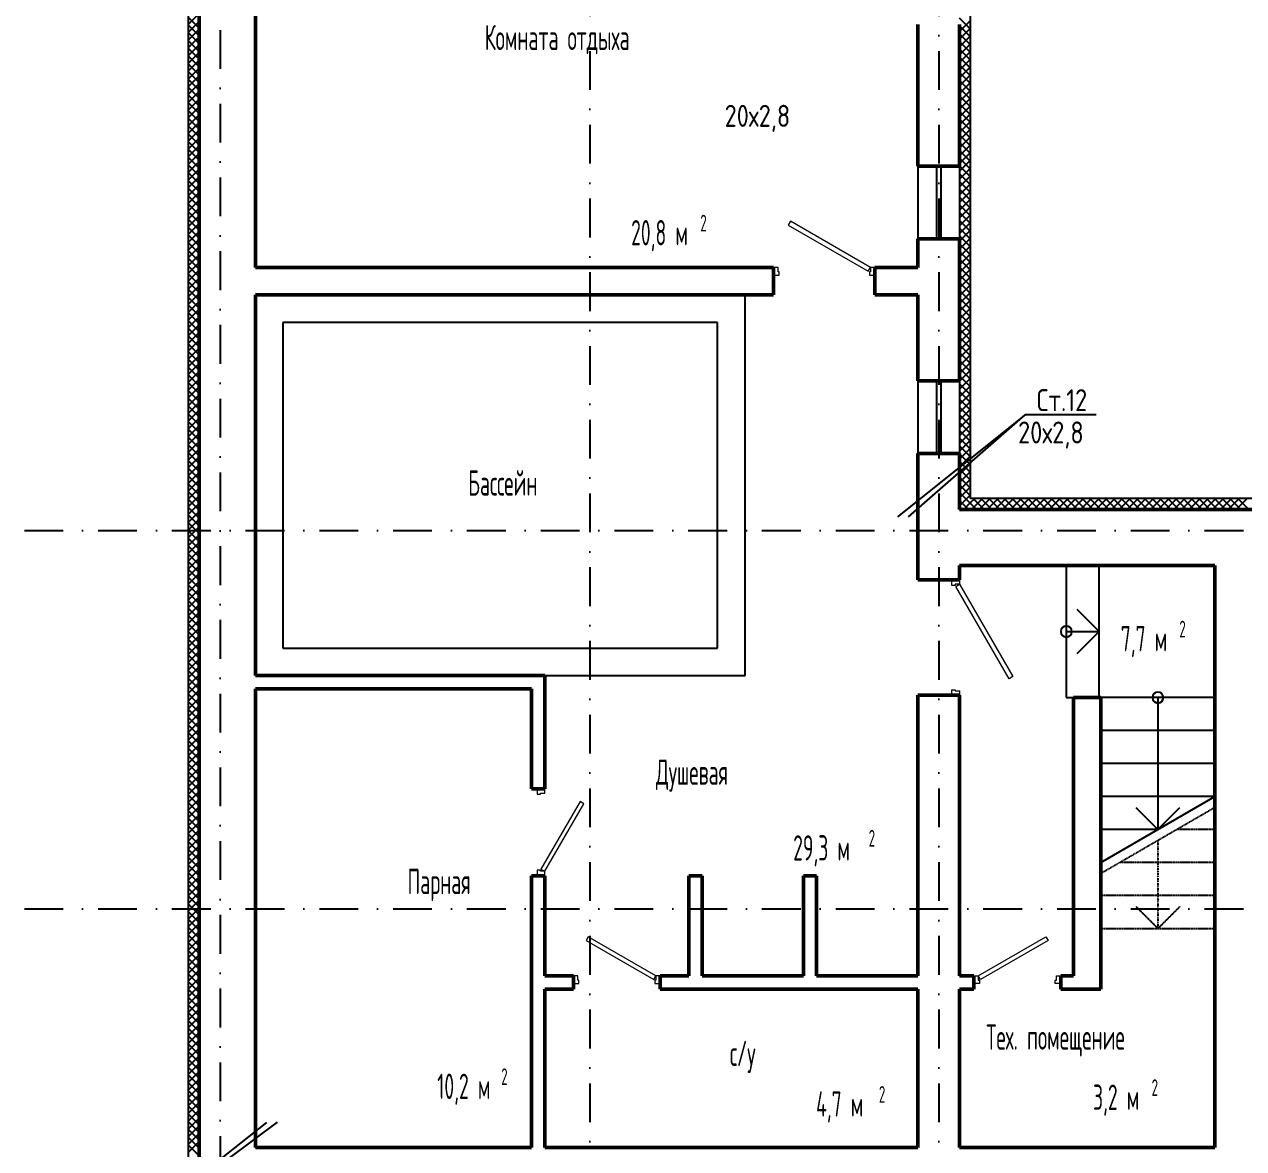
# Model space of a CAD drawing. Extents: x -1560602 to 321118, y -2308202 to -430103.
# Drawn here: x -1505374 to -1494292, y -2170587 to -2160366 of the extents above; entities that cross this region are included whole.
import ezdxf
from ezdxf.enums import TextEntityAlignment as Align

# ---------------------------------------------------------------- set-up
doc = ezdxf.new("R2010")
doc.units = 0
doc.header["$MEASUREMENT"] = 0
for name, pattern in [('Dot & Dashed', [670.277762, 352.777767, -176.388884, 0, -141.111112]), ('Штриховая', [0.4, 0.2, -0.2]), ('Штрихпунктирная', [0.670278, 0.352778, -0.176389, 0, -0.141111])]:
    doc.linetypes.add(name, pattern=pattern)
doc.layers.get('0').update_dxf_attribs({"color": 255, "linetype": 'CONTINUOUS'})
doc.layers.add('Двери', color=4, linetype='CONTINUOUS', lineweight=15)
doc.layers.add('стены', color=5, linetype='CONTINUOUS', lineweight=50)
for name, color, linetype in [('Оси', 253, 'Dot & Dashed'), ('отделка', 240, 'CONTINUOUS'), ('Текст', 7, 'CONTINUOUS'), ('Утеплитель', 6, 'CONTINUOUS')]:
    doc.layers.add(name, color=color, linetype=linetype)
doc.styles.get("Standard").update_dxf_attribs({"font": 'spds.shx', "width": 0.7, "height": 250})

msp = doc.modelspace()

# ---------------------------------------------------------------- linework, layer by layer
at = {"color": 0, "linetype": 'Continuous'}
for p, q in [((-1498823.7, -2166286.2), (-1498823.7, -2162826.2)), ((-1499073.7, -2163076.2), (-1503023.7, -2163076.2)), ((-1503023.7, -2163076.2), (-1503023.7, -2166036.2)), ((-1499073.7, -2166036.2), (-1499073.7, -2163076.2)), ((-1495903.7, -2165286.2), (-1495903.7, -2166486.2)), ((-1495603.7, -2165286.2), (-1495903.7, -2165286.2)), ((-1495603.7, -2166486.2), (-1495603.7, -2165286.2)), ((-1494553.7, -2165286.2), (-1494553.7, -2168726.2)), ((-1495603.7, -2165886.2), (-1495803.7, -2165686.2)), ((-1495903.7, -2165886.2), (-1495603.7, -2165886.2)), ((-1495803.7, -2166086.2), (-1495603.7, -2165886.2)), ((-1503023.7, -2166036.2), (-1499073.7, -2166036.2)), ((-1500643.7, -2166286.2), (-1498823.7, -2166286.2)), ((-1495903.7, -2166486.2), (-1495603.7, -2166486.2)), ((-1495588.7, -2166486.2), (-1495838.7, -2166486.2)), ((-1494553.7, -2166486.2), (-1495588.7, -2166486.2)), ((-1495588.7, -2166486.2), (-1495588.7, -2167986.2)), ((-1495071.2, -2166486.2), (-1495071.2, -2167686.2)), ((-1494553.7, -2167386.2), (-1494553.7, -2166486.2)), ((-1494553.7, -2166786.2), (-1495588.7, -2166786.2)), ((-1494553.7, -2167086.2), (-1495588.7, -2167086.2)), ((-1495588.7, -2167986.2), (-1494553.7, -2167386.2)), ((-1494553.7, -2167386.2), (-1495588.7, -2167386.2)), ((-1495271.2, -2167486.2), (-1495071.2, -2167686.2)), ((-1495071.2, -2167686.2), (-1494871.2, -2167486.2)), ((-1495071.2, -2167686.2), (-1495588.7, -2167686.2))]:
    msp.add_line(p, q, dxfattribs=at)
at = {"color": 0}
for p, q in [((-1496279, -2163916.3, 0), (-1497437.3, -2164842, 0)), ((-1497339, -2164844.8, 0), (-1496279, -2163916.3, 0)), ((-1495633.7, -2163916.3, 0), (-1496279, -2163916.3, 0)), ((-1503075.2, -2170347.4, 0), (-1504658.8, -2171522.3, 0)), ((-1504658.8, -2171522.3, 0), (-1503169.1, -2170350.5, 0))]:
    msp.add_line(p, q, dxfattribs=at)
at = {"color": 0, "ltscale": 100}
for p, q in [((-1495603.7, -2165286.2), (-1494553.7, -2165286.2)), ((-1495603.7, -2166486.2), (-1495603.7, -2165286.2)), ((-1494553.7, -2165286.2), (-1494553.7, -2166486.2)), ((-1494553.7, -2166486.2), (-1495603.7, -2166486.2))]:
    msp.add_line(p, q, dxfattribs=at)
at = {"color": 0, "linetype": 'Штриховая'}
for p, q in [((-1494553.7, -2167486.1), (-1495588.7, -2168086.1)), ((-1494553.7, -2168586.2), (-1494553.7, -2167486.1)), ((-1494553.7, -2167686.2), (-1494898.9, -2167686.2)), ((-1494553.7, -2167986.2), (-1495416.4, -2167986.2)), ((-1495588.7, -2168086.1), (-1495588.7, -2168586.2)), ((-1494553.7, -2168286.2), (-1495588.7, -2168286.2)), ((-1495588.7, -2168586.2), (-1494553.7, -2168586.2))]:
    msp.add_line(p, q, dxfattribs=at)
at = {"color": 0, "linetype": 'Штрихпунктирная'}
for p, q in [((-1495071.2, -2167786.1), (-1495071.2, -2168586.2)), ((-1495271.2, -2168386.2), (-1495071.2, -2168586.2)), ((-1495071.2, -2168586.2), (-1494871.2, -2168386.2))]:
    msp.add_line(p, q, dxfattribs=at)
at = {"color": 0, "linetype": 'Continuous'}
for centre, start, end in [((-1495903.7, -2165886.2), 90, 270), ((-1495903.7, -2165886.2), 270, 90), ((-1495071.2, -2166486.2), 0, 180), ((-1495071.2, -2166486.2), 180, 0)]:
    msp.add_arc(centre, 50, start, end, dxfattribs=at)
at = {"layer": 'Двери', "color": 0, "linetype": 'Continuous'}
for p, q in [((-1498411.2, -2162156.2), (-1498431.2, -2162190.8)), ((-1498431.2, -2162190.8), (-1497703.7, -2162610.8)), ((-1497683.7, -2162576.2), (-1498411.2, -2162156.2)), ((-1498523.7, -2162576.2), (-1498563.7, -2162576.2)), ((-1498523.7, -2162616.2), (-1498523.7, -2162576.2)), ((-1498513.7, -2162616.2), (-1498523.7, -2162616.2)), ((-1498513.7, -2162646.2), (-1498513.7, -2162616.2)), ((-1497703.7, -2162610.8), (-1497683.7, -2162576.2)), ((-1497683.7, -2162616.2), (-1497693.7, -2162616.2)), ((-1497693.7, -2162616.2), (-1497693.7, -2162646.2)), ((-1497643.7, -2162576.2), (-1497683.7, -2162576.2)), ((-1497683.7, -2162576.2), (-1497683.7, -2162616.2)), ((-1498563.7, -2162646.2), (-1498513.7, -2162646.2)), ((-1497693.7, -2162646.2), (-1497643.7, -2162646.2)), ((-1496943.7, -2165466.2), (-1496943.7, -2165416.2)), ((-1496913.7, -2165466.2), (-1496943.7, -2165466.2)), ((-1496873.7, -2165456.2), (-1496913.7, -2165456.2)), ((-1496913.7, -2165456.2), (-1496913.7, -2165466.2)), ((-1496908.4, -2165476.2), (-1496873.7, -2165456.2)), ((-1496423.4, -2166316.3), (-1496908.4, -2165476.2)), ((-1496873.7, -2165416.2), (-1496873.7, -2165456.2)), ((-1496873.7, -2165456.2), (-1496388.7, -2166296.3)), ((-1496388.7, -2166296.3), (-1496423.4, -2166316.3)), ((-1496943.7, -2166466.2), (-1496943.7, -2166416.2)), ((-1496943.7, -2166416.2), (-1496913.7, -2166416.2)), ((-1496913.7, -2166416.2), (-1496913.7, -2166426.2)), ((-1496913.7, -2166426.2), (-1496873.7, -2166426.2)), ((-1496873.7, -2166426.2), (-1496873.7, -2166466.2)), ((-1500713.7, -2167316.2), (-1500713.7, -2167366.2)), ((-1500713.7, -2167366.2), (-1500683.7, -2167366.2)), ((-1500683.7, -2167366.2), (-1500683.7, -2167356.2)), ((-1500683.7, -2167356.2), (-1500643.7, -2167356.2)), ((-1500643.7, -2167356.2), (-1500643.7, -2167316.2)), ((-1500323.4, -2167431.3), (-1500678.4, -2168046.2)), ((-1500643.7, -2168066.2), (-1500288.7, -2167451.3)), ((-1500288.7, -2167451.3), (-1500323.4, -2167431.3)), ((-1500683.7, -2168056.2), (-1500713.7, -2168056.2)), ((-1500713.7, -2168056.2), (-1500713.7, -2168106.2)), ((-1500683.7, -2168066.2), (-1500683.7, -2168056.2)), ((-1500678.4, -2168046.2), (-1500643.7, -2168066.2)), ((-1500643.7, -2168066.2), (-1500683.7, -2168066.2)), ((-1500643.7, -2168106.2), (-1500643.7, -2168066.2)), ((-1500248.6, -2168661.2), (-1500268.6, -2168695.8)), ((-1500268.6, -2168695.8), (-1499653.7, -2169050.8)), ((-1499633.7, -2169016.2), (-1500248.6, -2168661.2)), ((-1496703.7, -2169016.2), (-1496088.9, -2168661.2)), ((-1496068.9, -2168695.8), (-1496683.7, -2169050.8)), ((-1496088.9, -2168661.2), (-1496068.9, -2168695.8)), ((-1500343.7, -2169016.2), (-1500383.7, -2169016.2)), ((-1500343.7, -2169056.2), (-1500343.7, -2169016.2)), ((-1500333.7, -2169056.2), (-1500343.7, -2169056.2)), ((-1500333.7, -2169086.2), (-1500333.7, -2169056.2)), ((-1499653.7, -2169050.8), (-1499633.7, -2169016.2)), ((-1499633.7, -2169056.2), (-1499643.7, -2169056.2)), ((-1499643.7, -2169056.2), (-1499643.7, -2169086.2)), ((-1499593.7, -2169016.2), (-1499633.7, -2169016.2)), ((-1499633.7, -2169016.2), (-1499633.7, -2169056.2)), ((-1496743.7, -2169016.2), (-1496703.7, -2169016.2)), ((-1496703.7, -2169016.2), (-1496703.7, -2169056.2)), ((-1496683.7, -2169050.8), (-1496703.7, -2169016.2)), ((-1496703.7, -2169056.2), (-1496693.7, -2169056.2)), ((-1496693.7, -2169056.2), (-1496693.7, -2169086.2)), ((-1496003.7, -2169086.2), (-1496003.7, -2169056.2)), ((-1496003.7, -2169056.2), (-1495993.7, -2169056.2)), ((-1495993.7, -2169056.2), (-1495993.7, -2169016.2)), ((-1495993.7, -2169016.2), (-1495953.7, -2169016.2)), ((-1500383.7, -2169086.2), (-1500333.7, -2169086.2)), ((-1499643.7, -2169086.2), (-1499593.7, -2169086.2)), ((-1496693.7, -2169086.2), (-1496743.7, -2169086.2)), ((-1495953.7, -2169086.2), (-1496003.7, -2169086.2))]:
    msp.add_line(p, q, dxfattribs=at)
at = {"layer": 'Оси', "color": 0, "linetype": 'Штрихпунктирная', "lineweight": -3, "ltscale": 1000}
for p, q in [((-1500233.7, -2155916.2), (-1500233.7, -2200993.8)), ((-1497063.7, -2155916.2), (-1497063.7, -2213001.2)), ((-1503593.7, -2157736.2), (-1503593.7, -2188846.2)), ((-1505373.6, -2164966.2), (-1478918.7, -2164966.2)), ((-1505373.6, -2168406.2), (-1478918.7, -2168406.2))]:
    msp.add_line(p, q, dxfattribs=at)
at = {"layer": 'отделка', "color": 0, "ltscale": 100}
for p, q in [((-1497253.7, -2161656.2), (-1497253.7, -2162316.2)), ((-1497080.2, -2162316.2), (-1497080.2, -2161656.2)), ((-1497040.2, -2162316.2), (-1497040.2, -2161656.2)), ((-1496873.7, -2161656.2), (-1496873.7, -2162316.2)), ((-1497253.7, -2163606.2), (-1497253.7, -2164266.2)), ((-1497080.2, -2164266.2), (-1497080.2, -2163606.2)), ((-1497040.2, -2164266.2), (-1497040.2, -2163606.2)), ((-1496873.7, -2163606.2), (-1496873.7, -2164266.2))]:
    msp.add_line(p, q, dxfattribs=at)
at = {"layer": 'стены', "color": 0, "linetype": 'Continuous'}
for p, q in [((-1503783.7, -2158546.2), (-1503783.7, -2171086.2)), ((-1503273.7, -2162576.2), (-1503273.7, -2159056.2)), ((-1497253.7, -2160366.2), (-1497253.7, -2161656.2)), ((-1496873.7, -2161656.2), (-1496873.7, -2160366.2)), ((-1496943.7, -2161656.2), (-1497253.7, -2161656.2)), ((-1496873.7, -2161656.2), (-1496943.7, -2161656.2)), ((-1496943.7, -2162316.2), (-1497253.7, -2162316.2)), ((-1497253.7, -2162316.2), (-1497253.7, -2162576.2)), ((-1496873.7, -2162316.2), (-1496943.7, -2162316.2)), ((-1496873.7, -2162316.2), (-1496943.7, -2162316.2)), ((-1496873.7, -2163606.2), (-1496873.7, -2162316.2)), ((-1498563.7, -2162576.2), (-1503273.7, -2162576.2)), ((-1498563.7, -2162576.2), (-1498563.7, -2162671.2)), ((-1497643.7, -2162576.2), (-1497643.7, -2162671.2)), ((-1497253.7, -2162576.2), (-1497643.7, -2162576.2)), ((-1498563.7, -2162671.2), (-1498563.7, -2162826.2)), ((-1497643.7, -2162671.2), (-1497643.7, -2162826.2)), ((-1503273.7, -2162826.2), (-1498563.7, -2162826.2)), ((-1503273.7, -2166286.2), (-1503273.7, -2162826.2)), ((-1497643.7, -2162826.2), (-1497253.7, -2162826.2)), ((-1497253.7, -2162826.2), (-1497253.7, -2163606.2)), ((-1496943.7, -2163606.2), (-1497253.7, -2163606.2)), ((-1496873.7, -2163606.2), (-1496943.7, -2163606.2)), ((-1496873.7, -2163606.2), (-1496943.7, -2163606.2)), ((-1496943.7, -2164266.2), (-1497253.7, -2164266.2)), ((-1497253.7, -2164266.2), (-1497253.7, -2164776.2)), ((-1496873.7, -2164266.2), (-1496943.7, -2164266.2)), ((-1496873.7, -2164266.2), (-1496943.7, -2164266.2)), ((-1496873.7, -2164776.2), (-1496873.7, -2164266.2)), ((-1497253.7, -2165286.2), (-1497253.7, -2164776.2)), ((-1494043.7, -2164776.2), (-1496873.7, -2164776.2)), ((-1497253.7, -2165286.2), (-1497253.7, -2165416.2)), ((-1496873.7, -2165286.2), (-1494553.7, -2165286.2)), ((-1496873.7, -2165416.2), (-1496873.7, -2165286.2)), ((-1494553.7, -2165286.2), (-1494553.7, -2170576.2)), ((-1496873.7, -2165416.2), (-1497253.7, -2165416.2)), ((-1500643.7, -2166286.2), (-1503273.7, -2166286.2)), ((-1500643.7, -2167316.2), (-1500643.7, -2166286.2)), ((-1503273.7, -2166406.2), (-1500763.7, -2166406.2)), ((-1503273.7, -2170576.2), (-1503273.7, -2166406.2)), ((-1500763.7, -2166406.2), (-1500763.7, -2167316.2)), ((-1496873.7, -2166466.2), (-1497253.7, -2166466.2)), ((-1497253.7, -2166466.2), (-1497253.7, -2169016.2)), ((-1496873.7, -2169016.2), (-1496873.7, -2166466.2)), ((-1495838.7, -2166486.2), (-1495838.7, -2169016.2)), ((-1495588.7, -2169136.2), (-1495588.7, -2166486.2)), ((-1500763.7, -2168106.2), (-1500763.7, -2170576.2)), ((-1500643.7, -2169016.2), (-1500643.7, -2168106.2)), ((-1499333.7, -2168106.2), (-1499333.7, -2169016.2)), ((-1499213.7, -2168106.2), (-1499333.7, -2168106.2)), ((-1499213.7, -2169016.2), (-1499213.7, -2168106.2)), ((-1499213.7, -2169016.2), (-1499213.7, -2168106.2)), ((-1498293.7, -2168106.2), (-1498293.7, -2169016.2)), ((-1498173.7, -2168106.2), (-1498293.7, -2168106.2)), ((-1498293.7, -2168106.2), (-1498293.7, -2169016.2)), ((-1498173.7, -2169016.2), (-1498173.7, -2168106.2)), ((-1498173.7, -2169016.2), (-1498173.7, -2168106.2)), ((-1500383.7, -2169016.2), (-1500643.7, -2169016.2)), ((-1499333.7, -2169016.2), (-1499593.7, -2169016.2)), ((-1498293.7, -2169016.2), (-1499213.7, -2169016.2)), ((-1498293.7, -2169016.2), (-1499213.7, -2169016.2)), ((-1497253.7, -2169016.2), (-1498173.7, -2169016.2)), ((-1497253.7, -2169016.2), (-1498173.7, -2169016.2)), ((-1496743.7, -2169016.2), (-1496873.7, -2169016.2)), ((-1495838.7, -2169016.2), (-1495953.7, -2169016.2)), ((-1500643.7, -2169136.2), (-1500383.7, -2169136.2)), ((-1500643.7, -2170576.2), (-1500643.7, -2169136.2)), ((-1499593.7, -2169136.2), (-1497253.7, -2169136.2)), ((-1497253.7, -2169136.2), (-1497253.7, -2170576.2)), ((-1496873.7, -2169136.2), (-1496743.7, -2169136.2)), ((-1496873.7, -2170576.2), (-1496873.7, -2169136.2)), ((-1495953.7, -2169136.2), (-1495588.7, -2169136.2)), ((-1501723.7, -2170576.2), (-1503273.7, -2170576.2)), ((-1500763.7, -2170576.2), (-1501723.7, -2170576.2)), ((-1499913.7, -2170576.2), (-1500643.7, -2170576.2)), ((-1497253.7, -2170576.2), (-1499913.7, -2170576.2)), ((-1494553.7, -2170576.2), (-1496873.7, -2170576.2))]:
    msp.add_line(p, q, dxfattribs=at)
at = {"layer": 'стены', "color": 0, "ltscale": 100}
for p, q in [((-1495838.7, -2166486.2), (-1495588.7, -2166486.2)), ((-1500643.7, -2167316.2), (-1500763.7, -2167316.2)), ((-1500643.7, -2168106.2), (-1500763.7, -2168106.2)), ((-1500383.7, -2169136.2), (-1500383.7, -2169016.2)), ((-1499593.7, -2169136.2), (-1499593.7, -2169016.2)), ((-1496743.7, -2169136.2), (-1496743.7, -2169016.2)), ((-1495953.7, -2169136.2), (-1495953.7, -2169016.2))]:
    msp.add_line(p, q, dxfattribs=at)
at = {"layer": 'Утеплитель', "color": 0, "linetype": 'Continuous'}
for p, q in [((-1503883.7, -2158446.2), (-1503883.7, -2171186.2)), ((-1496773.7, -2164676.2), (-1496773.7, -2159706.2)), ((-1503883.7, -2160368.4), (-1503783.7, -2160268.4)), ((-1503783.7, -2160400.1), (-1503883.7, -2160300.1)), ((-1503883.7, -2160439.1), (-1503783.7, -2160339.1)), ((-1503783.7, -2160470.8), (-1503883.7, -2160370.8)), ((-1503883.7, -2160509.8), (-1503783.7, -2160409.8)), ((-1496773.7, -2160409.7), (-1496873.7, -2160309.7)), ((-1496873.7, -2160429.5), (-1496773.7, -2160329.5)), ((-1496773.7, -2160480.4), (-1496873.7, -2160380.4)), ((-1496873.7, -2160500.2), (-1496773.7, -2160400.2)), ((-1503783.7, -2160541.5), (-1503883.7, -2160441.5)), ((-1503883.7, -2160580.5), (-1503783.7, -2160480.5)), ((-1503783.7, -2160612.2), (-1503883.7, -2160512.2)), ((-1496773.7, -2160551.2), (-1496873.7, -2160451.2)), ((-1496873.7, -2160570.9), (-1496773.7, -2160470.9)), ((-1496773.7, -2160621.9), (-1496873.7, -2160521.9)), ((-1503883.7, -2160651.2), (-1503783.7, -2160551.2)), ((-1503783.7, -2160682.9), (-1503883.7, -2160582.9)), ((-1503883.7, -2160721.9), (-1503783.7, -2160621.9)), ((-1496873.7, -2160641.6), (-1496773.7, -2160541.6)), ((-1496773.7, -2160692.6), (-1496873.7, -2160592.6)), ((-1496873.7, -2160712.3), (-1496773.7, -2160612.3)), ((-1503783.7, -2160753.6), (-1503883.7, -2160653.6)), ((-1503883.7, -2160792.7), (-1503783.7, -2160692.7)), ((-1503783.7, -2160824.4), (-1503883.7, -2160724.4)), ((-1496773.7, -2160763.3), (-1496873.7, -2160663.3)), ((-1496873.7, -2160783), (-1496773.7, -2160683)), ((-1496773.7, -2160834), (-1496873.7, -2160734)), ((-1503883.7, -2160863.4), (-1503783.7, -2160763.4)), ((-1503783.7, -2160895.1), (-1503883.7, -2160795.1)), ((-1503883.7, -2160934.1), (-1503783.7, -2160834.1)), ((-1496873.7, -2160853.7), (-1496773.7, -2160753.7)), ((-1496773.7, -2160904.7), (-1496873.7, -2160804.7)), ((-1496873.7, -2160924.4), (-1496773.7, -2160824.4)), ((-1503783.7, -2160965.8), (-1503883.7, -2160865.8)), ((-1503883.7, -2161004.8), (-1503783.7, -2160904.8)), ((-1503783.7, -2161036.5), (-1503883.7, -2160936.5)), ((-1496773.7, -2160975.4), (-1496873.7, -2160875.4)), ((-1496873.7, -2160995.1), (-1496773.7, -2160895.1)), ((-1496773.7, -2161046.1), (-1496873.7, -2160946.1)), ((-1496873.7, -2161065.9), (-1496773.7, -2160965.9)), ((-1503883.7, -2161075.5), (-1503783.7, -2160975.5)), ((-1503783.7, -2161107.2), (-1503883.7, -2161007.2)), ((-1503883.7, -2161146.2), (-1503783.7, -2161046.2)), ((-1503783.7, -2161177.9), (-1503883.7, -2161077.9)), ((-1496773.7, -2161116.8), (-1496873.7, -2161016.8)), ((-1496873.7, -2161136.6), (-1496773.7, -2161036.6)), ((-1503883.7, -2161216.9), (-1503783.7, -2161116.9)), ((-1503783.7, -2161248.6), (-1503883.7, -2161148.6)), ((-1503883.7, -2161287.6), (-1503783.7, -2161187.6)), ((-1496773.7, -2161187.6), (-1496873.7, -2161087.6)), ((-1496873.7, -2161207.3), (-1496773.7, -2161107.3)), ((-1496773.7, -2161258.3), (-1496873.7, -2161158.3)), ((-1496873.7, -2161278), (-1496773.7, -2161178)), ((-1503783.7, -2161319.3), (-1503883.7, -2161219.3)), ((-1503883.7, -2161358.3), (-1503783.7, -2161258.3)), ((-1503783.7, -2161390), (-1503883.7, -2161290)), ((-1496773.7, -2161329), (-1496873.7, -2161229)), ((-1496873.7, -2161348.7), (-1496773.7, -2161248.7)), ((-1496773.7, -2161399.7), (-1496873.7, -2161299.7)), ((-1503883.7, -2161429), (-1503783.7, -2161329)), ((-1503783.7, -2161460.8), (-1503883.7, -2161360.8)), ((-1503883.7, -2161499.8), (-1503783.7, -2161399.8)), ((-1496873.7, -2161419.4), (-1496773.7, -2161319.4)), ((-1496773.7, -2161470.4), (-1496873.7, -2161370.4)), ((-1496873.7, -2161490.1), (-1496773.7, -2161390.1)), ((-1503783.7, -2161531.5), (-1503883.7, -2161431.5)), ((-1503883.7, -2161570.5), (-1503783.7, -2161470.5)), ((-1503783.7, -2161602.2), (-1503883.7, -2161502.2)), ((-1496773.7, -2161541.1), (-1496873.7, -2161441.1)), ((-1496873.7, -2161560.8), (-1496773.7, -2161460.8)), ((-1496773.7, -2161611.8), (-1496873.7, -2161511.8)), ((-1503883.7, -2161641.2), (-1503783.7, -2161541.2)), ((-1503783.7, -2161672.9), (-1503883.7, -2161572.9)), ((-1503883.7, -2161711.9), (-1503783.7, -2161611.9)), ((-1496873.7, -2161631.5), (-1496773.7, -2161531.5)), ((-1496773.7, -2161682.5), (-1496873.7, -2161582.5)), ((-1496873.7, -2161702.2), (-1496773.7, -2161602.2)), ((-1503783.7, -2161743.6), (-1503883.7, -2161643.6)), ((-1503883.7, -2161782.6), (-1503783.7, -2161682.6)), ((-1503783.7, -2161814.3), (-1503883.7, -2161714.3)), ((-1496773.7, -2161753.2), (-1496873.7, -2161653.2)), ((-1496873.7, -2161773), (-1496773.7, -2161673)), ((-1496773.7, -2161824), (-1496873.7, -2161724)), ((-1496873.7, -2161843.7), (-1496773.7, -2161743.7)), ((-1503883.7, -2161853.3), (-1503783.7, -2161753.3)), ((-1503783.7, -2161885), (-1503883.7, -2161785)), ((-1503883.7, -2161924), (-1503783.7, -2161824)), ((-1503783.7, -2161955.7), (-1503883.7, -2161855.7)), ((-1496773.7, -2161894.7), (-1496873.7, -2161794.7)), ((-1496873.7, -2161914.4), (-1496773.7, -2161814.4)), ((-1503883.7, -2161994.7), (-1503783.7, -2161894.7)), ((-1503783.7, -2162026.4), (-1503883.7, -2161926.4)), ((-1503883.7, -2162065.4), (-1503783.7, -2161965.4)), ((-1496773.7, -2161965.4), (-1496873.7, -2161865.4)), ((-1496873.7, -2161985.1), (-1496773.7, -2161885.1)), ((-1496773.7, -2162036.1), (-1496873.7, -2161936.1)), ((-1496873.7, -2162055.8), (-1496773.7, -2161955.8)), ((-1503783.7, -2162097.2), (-1503883.7, -2161997.2)), ((-1503883.7, -2162136.2), (-1503783.7, -2162036.2)), ((-1503783.7, -2162167.9), (-1503883.7, -2162067.9)), ((-1496773.7, -2162106.8), (-1496873.7, -2162006.8)), ((-1496873.7, -2162126.5), (-1496773.7, -2162026.5)), ((-1496773.7, -2162177.5), (-1496873.7, -2162077.5)), ((-1503883.7, -2162206.9), (-1503783.7, -2162106.9)), ((-1503783.7, -2162238.6), (-1503883.7, -2162138.6)), ((-1503883.7, -2162277.6), (-1503783.7, -2162177.6)), ((-1496873.7, -2162197.2), (-1496773.7, -2162097.2)), ((-1496773.7, -2162248.2), (-1496873.7, -2162148.2)), ((-1496873.7, -2162267.9), (-1496773.7, -2162167.9)), ((-1503783.7, -2162309.3), (-1503883.7, -2162209.3)), ((-1503883.7, -2162348.3), (-1503783.7, -2162248.3)), ((-1503783.7, -2162380), (-1503883.7, -2162280)), ((-1496773.7, -2162318.9), (-1496873.7, -2162218.9)), ((-1496873.7, -2162338.6), (-1496773.7, -2162238.6)), ((-1496773.7, -2162389.6), (-1496873.7, -2162289.6)), ((-1503883.7, -2162419), (-1503783.7, -2162319)), ((-1503783.7, -2162450.7), (-1503883.7, -2162350.7)), ((-1503883.7, -2162489.7), (-1503783.7, -2162389.7)), ((-1496873.7, -2162409.4), (-1496773.7, -2162309.4)), ((-1496773.7, -2162460.3), (-1496873.7, -2162360.3)), ((-1496873.7, -2162480.1), (-1496773.7, -2162380.1)), ((-1503783.7, -2162521.4), (-1503883.7, -2162421.4)), ((-1503883.7, -2162560.4), (-1503783.7, -2162460.4)), ((-1503783.7, -2162592.1), (-1503883.7, -2162492.1)), ((-1496773.7, -2162531.1), (-1496873.7, -2162431.1)), ((-1496873.7, -2162550.8), (-1496773.7, -2162450.8)), ((-1496773.7, -2162601.8), (-1496873.7, -2162501.8)), ((-1496873.7, -2162621.5), (-1496773.7, -2162521.5)), ((-1503883.7, -2162631.1), (-1503783.7, -2162531.1)), ((-1503783.7, -2162662.8), (-1503883.7, -2162562.8)), ((-1503883.7, -2162701.8), (-1503783.7, -2162601.8)), ((-1503783.7, -2162733.5), (-1503883.7, -2162633.5)), ((-1496773.7, -2162672.5), (-1496873.7, -2162572.5)), ((-1496873.7, -2162692.2), (-1496773.7, -2162592.2)), ((-1503883.7, -2162772.6), (-1503783.7, -2162672.6)), ((-1503783.7, -2162804.3), (-1503883.7, -2162704.3)), ((-1503883.7, -2162843.3), (-1503783.7, -2162743.3)), ((-1496773.7, -2162743.2), (-1496873.7, -2162643.2)), ((-1496873.7, -2162762.9), (-1496773.7, -2162662.9)), ((-1496773.7, -2162813.9), (-1496873.7, -2162713.9)), ((-1496873.7, -2162833.6), (-1496773.7, -2162733.6)), ((-1503783.7, -2162875), (-1503883.7, -2162775)), ((-1503883.7, -2162914), (-1503783.7, -2162814)), ((-1503783.7, -2162945.7), (-1503883.7, -2162845.7)), ((-1496773.7, -2162884.6), (-1496873.7, -2162784.6)), ((-1496873.7, -2162904.3), (-1496773.7, -2162804.3)), ((-1496773.7, -2162955.3), (-1496873.7, -2162855.3)), ((-1503883.7, -2162984.7), (-1503783.7, -2162884.7)), ((-1503783.7, -2163016.4), (-1503883.7, -2162916.4)), ((-1503883.7, -2163055.4), (-1503783.7, -2162955.4)), ((-1496873.7, -2162975), (-1496773.7, -2162875)), ((-1496773.7, -2163026), (-1496873.7, -2162926)), ((-1496873.7, -2163045.8), (-1496773.7, -2162945.8)), ((-1503783.7, -2163087.1), (-1503883.7, -2162987.1)), ((-1503883.7, -2163126.1), (-1503783.7, -2163026.1)), ((-1503783.7, -2163157.8), (-1503883.7, -2163057.8)), ((-1496773.7, -2163096.7), (-1496873.7, -2162996.7)), ((-1496873.7, -2163116.5), (-1496773.7, -2163016.5)), ((-1496773.7, -2163167.5), (-1496873.7, -2163067.5)), ((-1503883.7, -2163196.8), (-1503783.7, -2163096.8)), ((-1503783.7, -2163228.5), (-1503883.7, -2163128.5)), ((-1503883.7, -2163267.5), (-1503783.7, -2163167.5)), ((-1496873.7, -2163187.2), (-1496773.7, -2163087.2)), ((-1496773.7, -2163238.2), (-1496873.7, -2163138.2)), ((-1496873.7, -2163257.9), (-1496773.7, -2163157.9)), ((-1503783.7, -2163299.2), (-1503883.7, -2163199.2)), ((-1503883.7, -2163338.2), (-1503783.7, -2163238.2)), ((-1503783.7, -2163369.9), (-1503883.7, -2163269.9)), ((-1496773.7, -2163308.9), (-1496873.7, -2163208.9)), ((-1496873.7, -2163328.6), (-1496773.7, -2163228.6)), ((-1496773.7, -2163379.6), (-1496873.7, -2163279.6)), ((-1503883.7, -2163408.9), (-1503783.7, -2163308.9)), ((-1503783.7, -2163440.7), (-1503883.7, -2163340.7)), ((-1503883.7, -2163479.7), (-1503783.7, -2163379.7)), ((-1496873.7, -2163399.3), (-1496773.7, -2163299.3)), ((-1496773.7, -2163450.3), (-1496873.7, -2163350.3)), ((-1496873.7, -2163470), (-1496773.7, -2163370)), ((-1503783.7, -2163511.4), (-1503883.7, -2163411.4)), ((-1503883.7, -2163550.4), (-1503783.7, -2163450.4)), ((-1503783.7, -2163582.1), (-1503883.7, -2163482.1)), ((-1496773.7, -2163521), (-1496873.7, -2163421)), ((-1496873.7, -2163540.7), (-1496773.7, -2163440.7)), ((-1496773.7, -2163591.7), (-1496873.7, -2163491.7)), ((-1496873.7, -2163611.4), (-1496773.7, -2163511.4)), ((-1503883.7, -2163621.1), (-1503783.7, -2163521.1)), ((-1503783.7, -2163652.8), (-1503883.7, -2163552.8)), ((-1503883.7, -2163691.8), (-1503783.7, -2163591.8)), ((-1503783.7, -2163723.5), (-1503883.7, -2163623.5)), ((-1496773.7, -2163662.4), (-1496873.7, -2163562.4)), ((-1496873.7, -2163682.1), (-1496773.7, -2163582.1)), ((-1503883.7, -2163762.5), (-1503783.7, -2163662.5)), ((-1503783.7, -2163794.2), (-1503883.7, -2163694.2)), ((-1503883.7, -2163833.2), (-1503783.7, -2163733.2)), ((-1496773.7, -2163733.1), (-1496873.7, -2163633.1)), ((-1496873.7, -2163752.9), (-1496773.7, -2163652.9)), ((-1496773.7, -2163803.9), (-1496873.7, -2163703.9)), ((-1496873.7, -2163823.6), (-1496773.7, -2163723.6)), ((-1503783.7, -2163864.9), (-1503883.7, -2163764.9)), ((-1503883.7, -2163903.9), (-1503783.7, -2163803.9)), ((-1503783.7, -2163935.6), (-1503883.7, -2163835.6)), ((-1496773.7, -2163874.6), (-1496873.7, -2163774.6)), ((-1496873.7, -2163894.3), (-1496773.7, -2163794.3)), ((-1496773.7, -2163945.3), (-1496873.7, -2163845.3)), ((-1503883.7, -2163974.6), (-1503783.7, -2163874.6)), ((-1503783.7, -2164006.3), (-1503883.7, -2163906.3)), ((-1503883.7, -2164045.3), (-1503783.7, -2163945.3)), ((-1496873.7, -2163965), (-1496773.7, -2163865)), ((-1496773.7, -2164016), (-1496873.7, -2163916)), ((-1496873.7, -2164035.7), (-1496773.7, -2163935.7)), ((-1503783.7, -2164077.1), (-1503883.7, -2163977.1)), ((-1503883.7, -2164116.1), (-1503783.7, -2164016.1)), ((-1503783.7, -2164147.8), (-1503883.7, -2164047.8)), ((-1496773.7, -2164086.7), (-1496873.7, -2163986.7)), ((-1496873.7, -2164106.4), (-1496773.7, -2164006.4)), ((-1496773.7, -2164157.4), (-1496873.7, -2164057.4)), ((-1503883.7, -2164186.8), (-1503783.7, -2164086.8)), ((-1503783.7, -2164218.5), (-1503883.7, -2164118.5)), ((-1503883.7, -2164257.5), (-1503783.7, -2164157.5)), ((-1496873.7, -2164177.1), (-1496773.7, -2164077.1)), ((-1496773.7, -2164228.1), (-1496873.7, -2164128.1)), ((-1496873.7, -2164247.8), (-1496773.7, -2164147.8)), ((-1503783.7, -2164289.2), (-1503883.7, -2164189.2)), ((-1503883.7, -2164328.2), (-1503783.7, -2164228.2)), ((-1503783.7, -2164359.9), (-1503883.7, -2164259.9)), ((-1496773.7, -2164298.8), (-1496873.7, -2164198.8)), ((-1496873.7, -2164318.5), (-1496773.7, -2164218.5)), ((-1496773.7, -2164369.5), (-1496873.7, -2164269.5)), ((-1496873.7, -2164389.3), (-1496773.7, -2164289.3)), ((-1503883.7, -2164398.9), (-1503783.7, -2164298.9)), ((-1503783.7, -2164430.6), (-1503883.7, -2164330.6)), ((-1503883.7, -2164469.6), (-1503783.7, -2164369.6)), ((-1503783.7, -2164501.3), (-1503883.7, -2164401.3)), ((-1496773.7, -2164440.2), (-1496873.7, -2164340.2)), ((-1496873.7, -2164460), (-1496773.7, -2164360)), ((-1503883.7, -2164540.3), (-1503783.7, -2164440.3)), ((-1503783.7, -2164572), (-1503883.7, -2164472)), ((-1503883.7, -2164611), (-1503783.7, -2164511)), ((-1496773.7, -2164511), (-1496873.7, -2164411)), ((-1496873.7, -2164530.7), (-1496773.7, -2164430.7)), ((-1496773.7, -2164581.7), (-1496873.7, -2164481.7)), ((-1496873.7, -2164601.4), (-1496773.7, -2164501.4)), ((-1503783.7, -2164642.7), (-1503883.7, -2164542.7)), ((-1503883.7, -2164681.7), (-1503783.7, -2164581.7)), ((-1503783.7, -2164713.4), (-1503883.7, -2164613.4)), ((-1496773.7, -2164652.4), (-1496873.7, -2164552.4)), ((-1496873.7, -2164672.1), (-1496773.7, -2164572.1)), ((-1496820.6, -2164676.2), (-1496873.7, -2164623.1)), ((-1503883.7, -2164752.5), (-1503783.7, -2164652.5)), ((-1503783.7, -2164784.2), (-1503883.7, -2164684.2)), ((-1503883.7, -2164823.2), (-1503783.7, -2164723.2)), ((-1496873.7, -2164742.8), (-1496807.1, -2164676.2)), ((-1496825.5, -2164742), (-1496873.7, -2164693.8)), ((-1496836.4, -2164776.2), (-1496773.7, -2164713.5)), ((-1496794.4, -2164702.4), (-1496820.6, -2164676.2)), ((-1496807.1, -2164676.2), (-1496773.7, -2164642.8)), ((-1496773.7, -2164723.1), (-1496794.4, -2164702.4)), ((-1493943.7, -2164676.2), (-1496773.7, -2164676.2)), ((-1496773.7, -2164713.5), (-1496736.4, -2164676.2)), ((-1496720.6, -2164776.2), (-1496773.7, -2164723.1)), ((-1496765.7, -2164776.2), (-1496665.7, -2164676.2)), ((-1496649.9, -2164776.2), (-1496749.9, -2164676.2)), ((-1496695, -2164776.2), (-1496595, -2164676.2)), ((-1496579.2, -2164776.2), (-1496679.2, -2164676.2)), ((-1496624.3, -2164776.2), (-1496524.3, -2164676.2)), ((-1496508.5, -2164776.2), (-1496608.5, -2164676.2)), ((-1496553.6, -2164776.2), (-1496453.6, -2164676.2)), ((-1496437.8, -2164776.2), (-1496537.8, -2164676.2)), ((-1496482.9, -2164776.2), (-1496382.9, -2164676.2)), ((-1496367.1, -2164776.2), (-1496467.1, -2164676.2)), ((-1496412.2, -2164776.2), (-1496312.2, -2164676.2)), ((-1496296.4, -2164776.2), (-1496396.4, -2164676.2)), ((-1496341.4, -2164776.2), (-1496241.4, -2164676.2)), ((-1496225.6, -2164776.2), (-1496325.6, -2164676.2)), ((-1496270.7, -2164776.2), (-1496170.7, -2164676.2)), ((-1496154.9, -2164776.2), (-1496254.9, -2164676.2)), ((-1496200, -2164776.2), (-1496100, -2164676.2)), ((-1496084.2, -2164776.2), (-1496184.2, -2164676.2)), ((-1496129.3, -2164776.2), (-1496029.3, -2164676.2)), ((-1496013.5, -2164776.2), (-1496113.5, -2164676.2)), ((-1496058.6, -2164776.2), (-1495958.6, -2164676.2)), ((-1495942.8, -2164776.2), (-1496042.8, -2164676.2)), ((-1495987.9, -2164776.2), (-1495887.9, -2164676.2)), ((-1495872.1, -2164776.2), (-1495972.1, -2164676.2)), ((-1495917.2, -2164776.2), (-1495817.2, -2164676.2)), ((-1495801.4, -2164776.2), (-1495901.4, -2164676.2)), ((-1495846.5, -2164776.2), (-1495746.5, -2164676.2)), ((-1495730.7, -2164776.2), (-1495830.7, -2164676.2)), ((-1495775.8, -2164776.2), (-1495675.8, -2164676.2)), ((-1495660, -2164776.2), (-1495760, -2164676.2)), ((-1495705.1, -2164776.2), (-1495605.1, -2164676.2)), ((-1495589.2, -2164776.2), (-1495689.2, -2164676.2)), ((-1495634.3, -2164776.2), (-1495534.3, -2164676.2)), ((-1495518.5, -2164776.2), (-1495618.5, -2164676.2)), ((-1495563.6, -2164776.2), (-1495463.6, -2164676.2)), ((-1495447.8, -2164776.2), (-1495547.8, -2164676.2)), ((-1495492.9, -2164776.2), (-1495392.9, -2164676.2)), ((-1495377.1, -2164776.2), (-1495477.1, -2164676.2)), ((-1495422.2, -2164776.2), (-1495322.2, -2164676.2)), ((-1495306.4, -2164776.2), (-1495406.4, -2164676.2)), ((-1495351.5, -2164776.2), (-1495251.5, -2164676.2)), ((-1495235.7, -2164776.2), (-1495335.7, -2164676.2)), ((-1495280.8, -2164776.2), (-1495180.8, -2164676.2)), ((-1495165, -2164776.2), (-1495265, -2164676.2)), ((-1495210.1, -2164776.2), (-1495110.1, -2164676.2)), ((-1495094.3, -2164776.2), (-1495194.3, -2164676.2)), ((-1495139.4, -2164776.2), (-1495039.4, -2164676.2)), ((-1495023.6, -2164776.2), (-1495123.6, -2164676.2)), ((-1495068.7, -2164776.2), (-1494968.7, -2164676.2)), ((-1494952.9, -2164776.2), (-1495052.9, -2164676.2)), ((-1494997.9, -2164776.2), (-1494897.9, -2164676.2)), ((-1494882.1, -2164776.2), (-1494982.1, -2164676.2)), ((-1494927.2, -2164776.2), (-1494827.2, -2164676.2)), ((-1494811.4, -2164776.2), (-1494911.4, -2164676.2)), ((-1494856.5, -2164776.2), (-1494756.5, -2164676.2)), ((-1494740.7, -2164776.2), (-1494840.7, -2164676.2)), ((-1494785.8, -2164776.2), (-1494685.8, -2164676.2)), ((-1494670, -2164776.2), (-1494770, -2164676.2)), ((-1494715.1, -2164776.2), (-1494615.1, -2164676.2)), ((-1494599.3, -2164776.2), (-1494699.3, -2164676.2)), ((-1494644.4, -2164776.2), (-1494544.4, -2164676.2)), ((-1494528.6, -2164776.2), (-1494628.6, -2164676.2)), ((-1494573.7, -2164776.2), (-1494473.7, -2164676.2)), ((-1494457.9, -2164776.2), (-1494557.9, -2164676.2)), ((-1494503, -2164776.2), (-1494403, -2164676.2)), ((-1494387.2, -2164776.2), (-1494487.2, -2164676.2)), ((-1494432.3, -2164776.2), (-1494332.3, -2164676.2)), ((-1494316.5, -2164776.2), (-1494416.5, -2164676.2)), ((-1494361.5, -2164776.2), (-1494261.5, -2164676.2)), ((-1494245.7, -2164776.2), (-1494345.7, -2164676.2)), ((-1503783.7, -2164854.9), (-1503883.7, -2164754.9)), ((-1503883.7, -2164893.9), (-1503783.7, -2164793.9)), ((-1503783.7, -2164925.6), (-1503883.7, -2164825.6)), ((-1496862, -2164776.2), (-1496873.7, -2164764.5)), ((-1496791.3, -2164776.2), (-1496825.5, -2164742)), ((-1503883.7, -2164964.6), (-1503783.7, -2164864.6)), ((-1503783.7, -2164996.3), (-1503883.7, -2164896.3)), ((-1503883.7, -2165035.3), (-1503783.7, -2164935.3)), ((-1503783.7, -2165067), (-1503883.7, -2164967)), ((-1503883.7, -2165106), (-1503783.7, -2165006)), ((-1503783.7, -2165137.7), (-1503883.7, -2165037.7)), ((-1503883.7, -2165176.7), (-1503783.7, -2165076.7)), ((-1503783.7, -2165208.4), (-1503883.7, -2165108.4)), ((-1503883.7, -2165247.4), (-1503783.7, -2165147.4)), ((-1503783.7, -2165279.1), (-1503883.7, -2165179.1)), ((-1503883.7, -2165318.1), (-1503783.7, -2165218.1)), ((-1503783.7, -2165349.8), (-1503883.7, -2165249.8)), ((-1503883.7, -2165388.8), (-1503783.7, -2165288.8)), ((-1503783.7, -2165420.6), (-1503883.7, -2165320.6)), ((-1503883.7, -2165459.6), (-1503783.7, -2165359.6)), ((-1503783.7, -2165491.3), (-1503883.7, -2165391.3)), ((-1503883.7, -2165530.3), (-1503783.7, -2165430.3)), ((-1503783.7, -2165562), (-1503883.7, -2165462)), ((-1503883.7, -2165601), (-1503783.7, -2165501)), ((-1503783.7, -2165632.7), (-1503883.7, -2165532.7)), ((-1503883.7, -2165671.7), (-1503783.7, -2165571.7)), ((-1503783.7, -2165703.4), (-1503883.7, -2165603.4)), ((-1503883.7, -2165742.4), (-1503783.7, -2165642.4)), ((-1503783.7, -2165774.1), (-1503883.7, -2165674.1)), ((-1503883.7, -2165813.1), (-1503783.7, -2165713.1)), ((-1503783.7, -2165844.8), (-1503883.7, -2165744.8)), ((-1503883.7, -2165883.8), (-1503783.7, -2165783.8)), ((-1503783.7, -2165915.5), (-1503883.7, -2165815.5)), ((-1503883.7, -2165954.5), (-1503783.7, -2165854.5)), ((-1503783.7, -2165986.2), (-1503883.7, -2165886.2)), ((-1503883.7, -2166025.2), (-1503783.7, -2165925.2)), ((-1503783.7, -2166056.9), (-1503883.7, -2165956.9)), ((-1503883.7, -2166096), (-1503783.7, -2165996)), ((-1503783.7, -2166127.7), (-1503883.7, -2166027.7)), ((-1503883.7, -2166166.7), (-1503783.7, -2166066.7)), ((-1503783.7, -2166198.4), (-1503883.7, -2166098.4)), ((-1503883.7, -2166237.4), (-1503783.7, -2166137.4)), ((-1503783.7, -2166269.1), (-1503883.7, -2166169.1)), ((-1503883.7, -2166308.1), (-1503783.7, -2166208.1)), ((-1503783.7, -2166339.8), (-1503883.7, -2166239.8)), ((-1503883.7, -2166378.8), (-1503783.7, -2166278.8)), ((-1503783.7, -2166410.5), (-1503883.7, -2166310.5)), ((-1503883.7, -2166449.5), (-1503783.7, -2166349.5)), ((-1503783.7, -2166481.2), (-1503883.7, -2166381.2)), ((-1503883.7, -2166520.2), (-1503783.7, -2166420.2)), ((-1503783.7, -2166551.9), (-1503883.7, -2166451.9)), ((-1503883.7, -2166590.9), (-1503783.7, -2166490.9)), ((-1503783.7, -2166622.6), (-1503883.7, -2166522.6)), ((-1503883.7, -2166661.6), (-1503783.7, -2166561.6)), ((-1503783.7, -2166693.3), (-1503883.7, -2166593.3)), ((-1503883.7, -2166732.3), (-1503783.7, -2166632.3)), ((-1503783.7, -2166764.1), (-1503883.7, -2166664.1)), ((-1503883.7, -2166803.1), (-1503783.7, -2166703.1)), ((-1503783.7, -2166834.8), (-1503883.7, -2166734.8)), ((-1503883.7, -2166873.8), (-1503783.7, -2166773.8)), ((-1503783.7, -2166905.5), (-1503883.7, -2166805.5)), ((-1503883.7, -2166944.5), (-1503783.7, -2166844.5)), ((-1503783.7, -2166976.2), (-1503883.7, -2166876.2)), ((-1503883.7, -2167015.2), (-1503783.7, -2166915.2)), ((-1503783.7, -2167046.9), (-1503883.7, -2166946.9)), ((-1503883.7, -2167085.9), (-1503783.7, -2166985.9)), ((-1503783.7, -2167117.6), (-1503883.7, -2167017.6)), ((-1503883.7, -2167156.6), (-1503783.7, -2167056.6)), ((-1503783.7, -2167188.3), (-1503883.7, -2167088.3)), ((-1503883.7, -2167227.3), (-1503783.7, -2167127.3)), ((-1503783.7, -2167259), (-1503883.7, -2167159)), ((-1503883.7, -2167298), (-1503783.7, -2167198)), ((-1503783.7, -2167329.7), (-1503883.7, -2167229.7)), ((-1503883.7, -2167368.7), (-1503783.7, -2167268.7)), ((-1503783.7, -2167400.5), (-1503883.7, -2167300.5)), ((-1503883.7, -2167439.5), (-1503783.7, -2167339.5)), ((-1503783.7, -2167471.2), (-1503883.7, -2167371.2)), ((-1503883.7, -2167510.2), (-1503783.7, -2167410.2)), ((-1503783.7, -2167541.9), (-1503883.7, -2167441.9)), ((-1503883.7, -2167580.9), (-1503783.7, -2167480.9)), ((-1503783.7, -2167612.6), (-1503883.7, -2167512.6)), ((-1503883.7, -2167651.6), (-1503783.7, -2167551.6)), ((-1503783.7, -2167683.3), (-1503883.7, -2167583.3)), ((-1503883.7, -2167722.3), (-1503783.7, -2167622.3)), ((-1503783.7, -2167754), (-1503883.7, -2167654)), ((-1503883.7, -2167793), (-1503783.7, -2167693)), ((-1503783.7, -2167824.7), (-1503883.7, -2167724.7)), ((-1503883.7, -2167863.7), (-1503783.7, -2167763.7)), ((-1503783.7, -2167895.4), (-1503883.7, -2167795.4)), ((-1503883.7, -2167934.4), (-1503783.7, -2167834.4)), ((-1503783.7, -2167966.1), (-1503883.7, -2167866.1)), ((-1503883.7, -2168005.1), (-1503783.7, -2167905.1)), ((-1503783.7, -2168036.8), (-1503883.7, -2167936.8)), ((-1503883.7, -2168075.9), (-1503783.7, -2167975.9)), ((-1503783.7, -2168107.6), (-1503883.7, -2168007.6)), ((-1503883.7, -2168146.6), (-1503783.7, -2168046.6)), ((-1503783.7, -2168178.3), (-1503883.7, -2168078.3)), ((-1503883.7, -2168217.3), (-1503783.7, -2168117.3)), ((-1503783.7, -2168249), (-1503883.7, -2168149)), ((-1503883.7, -2168288), (-1503783.7, -2168188)), ((-1503783.7, -2168319.7), (-1503883.7, -2168219.7)), ((-1503883.7, -2168358.7), (-1503783.7, -2168258.7)), ((-1503783.7, -2168390.4), (-1503883.7, -2168290.4)), ((-1503883.7, -2168429.4), (-1503783.7, -2168329.4)), ((-1503783.7, -2168461.1), (-1503883.7, -2168361.1)), ((-1503883.7, -2168500.1), (-1503783.7, -2168400.1)), ((-1503783.7, -2168531.8), (-1503883.7, -2168431.8)), ((-1503883.7, -2168570.8), (-1503783.7, -2168470.8)), ((-1503783.7, -2168602.5), (-1503883.7, -2168502.5)), ((-1503883.7, -2168641.5), (-1503783.7, -2168541.5)), ((-1503783.7, -2168673.2), (-1503883.7, -2168573.2)), ((-1503883.7, -2168712.2), (-1503783.7, -2168612.2)), ((-1503783.7, -2168744), (-1503883.7, -2168644)), ((-1503883.7, -2168783), (-1503783.7, -2168683)), ((-1503783.7, -2168814.7), (-1503883.7, -2168714.7)), ((-1503883.7, -2168853.7), (-1503783.7, -2168753.7)), ((-1503783.7, -2168885.4), (-1503883.7, -2168785.4)), ((-1503883.7, -2168924.4), (-1503783.7, -2168824.4)), ((-1503783.7, -2168956.1), (-1503883.7, -2168856.1)), ((-1503883.7, -2168995.1), (-1503783.7, -2168895.1)), ((-1503783.7, -2169026.8), (-1503883.7, -2168926.8)), ((-1503883.7, -2169065.8), (-1503783.7, -2168965.8)), ((-1503783.7, -2169097.5), (-1503883.7, -2168997.5)), ((-1503883.7, -2169136.5), (-1503783.7, -2169036.5)), ((-1503783.7, -2169168.2), (-1503883.7, -2169068.2)), ((-1503883.7, -2169207.2), (-1503783.7, -2169107.2)), ((-1503783.7, -2169238.9), (-1503883.7, -2169138.9)), ((-1503883.7, -2169277.9), (-1503783.7, -2169177.9)), ((-1503783.7, -2169309.6), (-1503883.7, -2169209.6)), ((-1503883.7, -2169348.6), (-1503783.7, -2169248.6)), ((-1503783.7, -2169380.4), (-1503883.7, -2169280.4)), ((-1503883.7, -2169419.4), (-1503783.7, -2169319.4)), ((-1503783.7, -2169451.1), (-1503883.7, -2169351.1)), ((-1503883.7, -2169490.1), (-1503783.7, -2169390.1)), ((-1503783.7, -2169521.8), (-1503883.7, -2169421.8)), ((-1503883.7, -2169560.8), (-1503783.7, -2169460.8)), ((-1503783.7, -2169592.5), (-1503883.7, -2169492.5)), ((-1503883.7, -2169631.5), (-1503783.7, -2169531.5)), ((-1503783.7, -2169663.2), (-1503883.7, -2169563.2)), ((-1503883.7, -2169702.2), (-1503783.7, -2169602.2)), ((-1503783.7, -2169733.9), (-1503883.7, -2169633.9)), ((-1503883.7, -2169772.9), (-1503783.7, -2169672.9)), ((-1503783.7, -2169804.6), (-1503883.7, -2169704.6)), ((-1503883.7, -2169843.6), (-1503783.7, -2169743.6)), ((-1503783.7, -2169875.3), (-1503883.7, -2169775.3)), ((-1503883.7, -2169914.3), (-1503783.7, -2169814.3)), ((-1503783.7, -2169946), (-1503883.7, -2169846)), ((-1503883.7, -2169985), (-1503783.7, -2169885)), ((-1503783.7, -2170016.7), (-1503883.7, -2169916.7)), ((-1503883.7, -2170055.8), (-1503783.7, -2169955.8)), ((-1503783.7, -2170087.5), (-1503883.7, -2169987.5)), ((-1503883.7, -2170126.5), (-1503783.7, -2170026.5)), ((-1503783.7, -2170158.2), (-1503883.7, -2170058.2)), ((-1503883.7, -2170197.2), (-1503783.7, -2170097.2)), ((-1503783.7, -2170228.9), (-1503883.7, -2170128.9)), ((-1503883.7, -2170267.9), (-1503783.7, -2170167.9)), ((-1503783.7, -2170299.6), (-1503883.7, -2170199.6)), ((-1503883.7, -2170338.6), (-1503783.7, -2170238.6)), ((-1503783.7, -2170370.3), (-1503883.7, -2170270.3)), ((-1503883.7, -2170409.3), (-1503783.7, -2170309.3)), ((-1503783.7, -2170441), (-1503883.7, -2170341)), ((-1503883.7, -2170480), (-1503783.7, -2170380)), ((-1503783.7, -2170511.7), (-1503883.7, -2170411.7)), ((-1503883.7, -2170550.7), (-1503783.7, -2170450.7)), ((-1503783.7, -2170582.4), (-1503883.7, -2170482.4)), ((-1503883.7, -2170621.4), (-1503783.7, -2170521.4)), ((-1503783.7, -2170653.1), (-1503883.7, -2170553.1))]:
    msp.add_line(p, q, dxfattribs=at)

# ---------------------------------------------------------------- texts
at = {"color": 0}
for p in [(-1499009.6, -2161297.9), (-1496342.2, -2164176.4)]:
    msp.add_text('20х2,8', height=200, dxfattribs=at).set_placement(p)
msp.add_text('Ст.12', height=200, dxfattribs=at).set_placement((-1495943.3, -2163782.6, 0), align=Align.MIDDLE_CENTER)
at = {"layer": 'Текст', "color": 0, "linetype": 'Continuous', "width": 0.7}
for s, height, p in [('Комната отдыха', 230, (-1501189.6, -2160600.1)), ('20,8 м', 230, (-1499859.3, -2162375.3)), ('2', 151.8, (-1499230.5, -2162248.8)), ('Бассейн', 230, (-1501339.5, -2164650.4)), ('7,7 м', 230, (-1495409.2, -2166065.9)), ('2', 151.8, (-1494876.6, -2165939.4)), ('Душевая', 230, (-1499634.1, -2167279.7)), ('2', 151.8, (-1497699.8, -2167841.7)), ('29,3 м', 230, (-1498386.5, -2167968.2)), ('Парная', 230, (-1501891.1, -2168273.5)), ('Тех. помещение', 230, (-1496631.4, -2169688.1)), ('с/у', 230, (-1498961.6, -2169836.1)), ('10,2 м', 230, (-1501621.5, -2170135.8)), ('2', 151.8, (-1501040.1, -2170009.3)), ('2', 151.8, (-1497607.5, -2170170)), ('3,2 м', 230, (-1495661.2, -2170234.9)), ('2', 151.8, (-1495128.6, -2170108.4)), ('4,7 м', 230, (-1498178.2, -2170296.5))]:
    msp.add_text(s, height=height, dxfattribs=at).set_placement(p)

doc.saveas('drawing.dxf')
